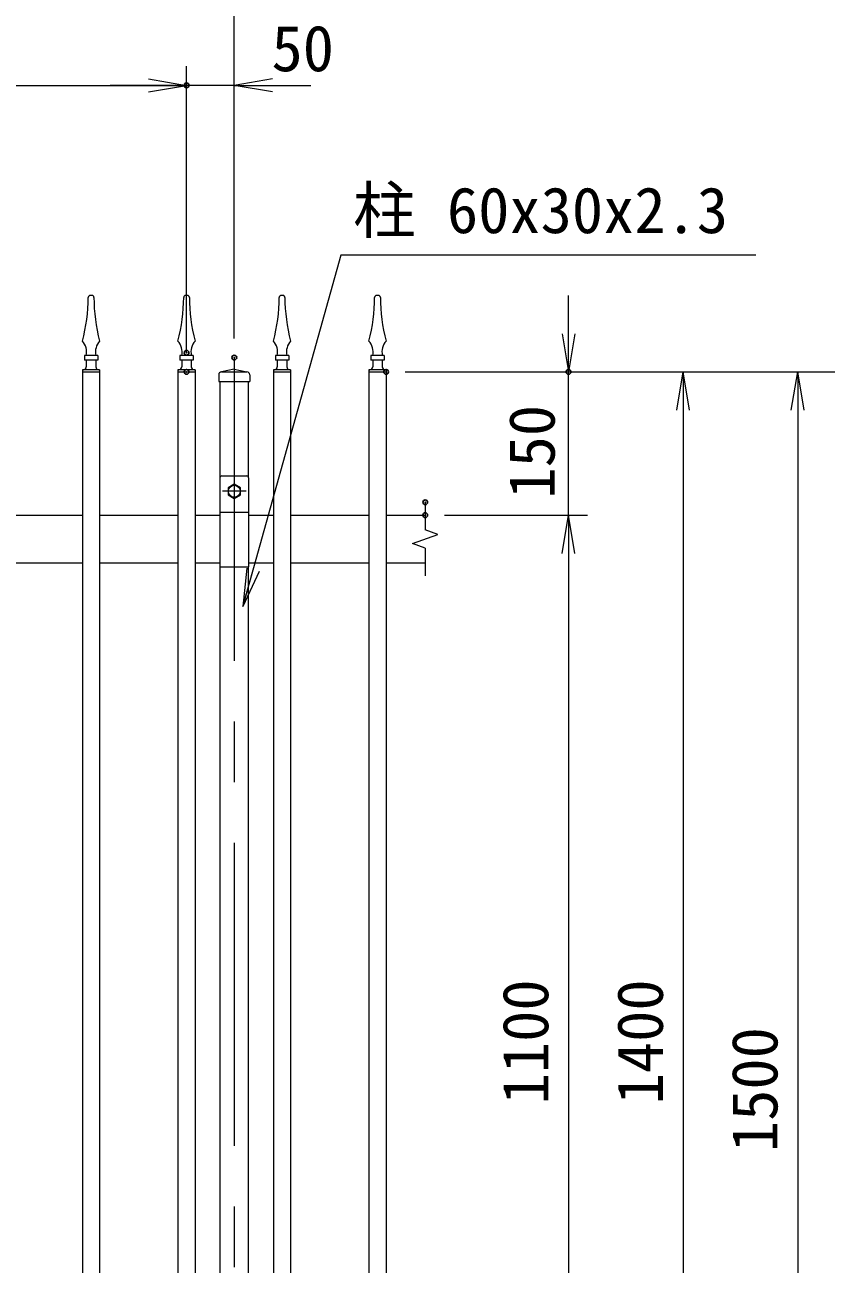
# Model space of a CAD drawing. Units: millimetres at full size. Extents: x -4200 to 4200, y -2970 to 2970.
# Drawn here: x -1502 to -663, y 435 to 1732 of the extents above; entities that cross this region are included whole.
import ezdxf
from ezdxf.enums import TextEntityAlignment as Align

# ---------------------------------------------------------------- set-up
doc = ezdxf.new("R2010")
doc.units = ezdxf.units.MM
doc.header["$LTSCALE"] = 10
doc.header["$PDMODE"] = 32
doc.header["$PDSIZE"] = 5
doc.linetypes.add('USER1', pattern=[50.8, 31.75, -6.35, 6.35, -6.35])
for name, color, linetype, lineweight in [('0-0_D-STR1', 1, 'Continuous', 18), ('0-1_D-BMK', 2, 'USER1', 13), ('0-5_D-STR3', 3, 'Continuous', 13), ('0-6_D-STR-DIM', 7, 'Continuous', 13), ('0-7_0', 7, 'Continuous', 18), ('0-A_D-STR-TXT', 7, 'Continuous', 13)]:
    doc.layers.add(name, color=color, linetype=linetype, lineweight=lineweight)
doc.layers.add('0-8_Defpoints', color=253, linetype='Continuous')
doc.styles.add('ＭＳ ゴシック', font='')
doc.styles.get('ＭＳ ゴシック').set_extended_font_data('MS Gothic')

# ---------------------------------------------------------------- blocks, each defined once
blk = doc.blocks.new('_Open')
at = {"layer": '0-7_0'}
blk.add_line((-10, 1.667), (0, 0), dxfattribs=at)
blk.add_lwpolyline([(-10, -1.667), (0, 0), (-10, 0)], dxfattribs=at)

msp = doc.modelspace()

# ---------------------------------------------------------------- linework, layer by layer
at = {"layer": '0-0_D-STR1'}
for p, q in [((-1431.97, 1448.9), (-1433.95, 1448.9)), ((-1331.97, 1448.9), (-1333.95, 1448.9)), ((-1231.97, 1448.9), (-1233.95, 1448.9)), ((-1131.97, 1448.9), (-1133.95, 1448.9)), ((-1425.96, 1381.2), (-1439.96, 1381.2)), ((-1437.96, 1381.2), (-1437.96, 1374.2)), ((-1427.96, 1381.2), (-1427.96, 1374.2)), ((-1425.96, 1386.2), (-1425.96, 1381.2)), ((-1325.96, 1381.2), (-1339.96, 1381.2)), ((-1337.96, 1381.2), (-1337.96, 1374.2)), ((-1327.96, 1381.2), (-1327.96, 1374.2)), ((-1325.96, 1386.2), (-1325.96, 1381.2)), ((-1225.96, 1381.2), (-1239.96, 1381.2)), ((-1237.96, 1381.2), (-1237.96, 1374.2)), ((-1227.96, 1381.2), (-1227.96, 1374.2)), ((-1225.96, 1386.2), (-1225.96, 1381.2)), ((-1125.96, 1381.2), (-1139.96, 1381.2)), ((-1137.96, 1381.2), (-1137.96, 1374.2)), ((-1127.96, 1381.2), (-1127.96, 1374.2)), ((-1125.96, 1386.2), (-1125.96, 1381.2)), ((-1423.95, 1371.2), (-1441.95, 1371.2)), ((-1441.95, 1368.9), (-1423.95, 1368.9)), ((-1423.95, 1371.2), (-1423.95, -31.1)), ((-1323.95, 1371.2), (-1341.95, 1371.2)), ((-1341.95, 1368.9), (-1323.95, 1368.9)), ((-1323.95, 1371.2), (-1323.95, -31.1)), ((-1299.2, 1365.9), (-1299.2, 1358.9)), ((-1282.95, 1371.9), (-1296.2, 1368.9)), ((-1296.2, 1368.9), (-1269.7, 1368.9)), ((-1282.95, 1371.9), (-1269.7, 1368.9)), ((-1266.7, 1365.9), (-1266.7, 1358.9)), ((-1223.95, 1371.2), (-1241.95, 1371.2)), ((-1241.95, 1368.9), (-1223.95, 1368.9)), ((-1223.95, 1371.2), (-1223.95, -31.1)), ((-1123.95, 1371.2), (-1141.95, 1371.2)), ((-1141.95, 1368.9), (-1123.95, 1368.9)), ((-1123.95, 1371.2), (-1123.95, -31.1)), ((-1299.2, 1358.9), (-1266.7, 1358.9)), ((-1297.95, 1358.9), (-1297.95, 1257.9)), ((-1267.95, 1257.9), (-1267.95, 1358.9)), ((-1523.95, 1218.9), (-1441.95, 1218.9)), ((-1423.95, 1218.9), (-1341.95, 1218.9)), ((-1323.95, 1218.9), (-1297.95, 1218.9)), ((-1267.95, 1218.9), (-1241.95, 1218.9)), ((-1223.95, 1218.9), (-1141.95, 1218.9)), ((-1123.95, 1218.9), (-1082.95, 1218.9)), ((-1523.95, 1168.9), (-1441.95, 1168.9)), ((-1423.95, 1168.9), (-1341.95, 1168.9)), ((-1323.95, 1168.9), (-1297.95, 1168.9)), ((-1267.95, 1168.9), (-1241.95, 1168.9)), ((-1223.95, 1168.9), (-1141.95, 1168.9)), ((-1123.95, 1168.9), (-1082.95, 1168.9)), ((-1297.95, 1164.7), (-1297.95, 207.9)), ((-1267.95, 207.9), (-1267.95, 1164.7))]:
    msp.add_line(p, q, dxfattribs=at)
for points in [[(-1425.96, 1386.2), (-1439.96, 1386.2), (-1439.96, 1381.2)], [(-1325.96, 1386.2), (-1339.96, 1386.2), (-1339.96, 1381.2)], [(-1225.96, 1386.2), (-1239.96, 1386.2), (-1239.96, 1381.2)], [(-1125.96, 1386.2), (-1139.96, 1386.2), (-1139.96, 1381.2)], [(-1441.95, 1371.2), (-1441.95, -31.1), (-1423.95, -31.1)], [(-1341.95, 1371.2), (-1341.95, -31.1), (-1323.95, -31.1)], [(-1241.95, 1371.2), (-1241.95, -31.1), (-1223.95, -31.1)], [(-1141.95, 1371.2), (-1141.95, -31.1), (-1123.95, -31.1)]]:
    msp.add_lwpolyline(points, dxfattribs=at)
for centre, radius, start, end in [((-1613.64, 1447.07), 177.69, 345.03689, 359.94714), ((-1433.95, 1446.9), 2, 90, 179.94746), ((-1431.97, 1446.9), 2, 0.05246, 90), ((-1252.27, 1447.07), 177.69, 180.05492, 194.96518), ((-1513.64, 1447.07), 177.69, 345.03689, 359.94714), ((-1333.95, 1446.9), 2, 90, 179.94746), ((-1331.97, 1446.9), 2, 0.05246, 90), ((-1152.27, 1447.07), 177.69, 180.05492, 194.96518), ((-1413.64, 1447.07), 177.69, 345.03689, 359.94714), ((-1233.95, 1446.9), 2, 90, 179.94746), ((-1231.97, 1446.9), 2, 0.05246, 90), ((-1052.27, 1447.07), 177.69, 180.05492, 194.96518), ((-1313.64, 1447.07), 177.69, 345.03689, 359.94714), ((-1133.95, 1446.9), 2, 90, 179.94746), ((-1131.97, 1446.9), 2, 0.05246, 90), ((-952.27, 1447.07), 177.69, 180.05492, 194.96518), ((-1454.7, 1389.74), 17.12, 348.08307, 41.97922), ((-1411.21, 1389.74), 17.12, 138.02229, 191.91701), ((-1354.7, 1389.74), 17.12, 348.08307, 41.97922), ((-1311.21, 1389.74), 17.12, 138.02229, 191.91701), ((-1254.7, 1389.74), 17.12, 348.08307, 41.97922), ((-1211.21, 1389.74), 17.12, 138.02229, 191.91701), ((-1154.7, 1389.74), 17.12, 348.08307, 41.97922), ((-1111.21, 1389.74), 17.12, 138.02229, 191.91701), ((-1440.96, 1374.2), 3, 270, 0), ((-1424.96, 1374.2), 3, 179.99992, 270), ((-1340.96, 1374.2), 3, 270, 0), ((-1324.96, 1374.2), 3, 179.99992, 270), ((-1296.2, 1365.9), 3, 90, 180), ((-1269.7, 1365.9), 3, 0, 90), ((-1240.96, 1374.2), 3, 270, 0), ((-1224.96, 1374.2), 3, 179.99992, 270), ((-1140.96, 1374.2), 3, 270, 0), ((-1124.96, 1374.2), 3, 179.99992, 270)]:
    msp.add_arc(centre, radius, start, end, dxfattribs=at)
at = {"layer": '0-1_D-BMK'}
for p, q in [((-1282.95, 1383.9), (-1282.95, -416.1)), ((-1282.95, 1253.9), (-1282.95, 1233.9)), ((-1270.45, 1243.9), (-1295.45, 1243.9))]:
    msp.add_line(p, q, dxfattribs=at)
at = {"layer": '0-5_D-STR3'}
for p, q in [((-1295.95, 1259.9), (-1269.95, 1259.9)), ((-1297.95, 1257.9), (-1297.95, 1164.7)), ((-1267.95, 1257.9), (-1267.95, 1164.7)), ((-1297.95, 1222.1), (-1267.95, 1222.1)), ((-1297.95, 1164.7), (-1267.95, 1164.7))]:
    msp.add_line(p, q, dxfattribs=at)
msp.add_lwpolyline([(-1276.45, 1247.66), (-1282.95, 1251.41), (-1289.45, 1247.66), (-1289.45, 1240.15), (-1282.95, 1236.4), (-1276.45, 1240.15)], close=True, dxfattribs=at)
msp.add_circle((-1282.95, 1243.9), 6.25, dxfattribs=at)
for centre, start, end in [((-1295.95, 1257.9), 90, 180), ((-1269.95, 1257.9), 0, 90)]:
    msp.add_arc(centre, 2, start, end, dxfattribs=at)
at = {"layer": '0-6_D-STR-DIM'}
for p, q in [((-1282.95, 1403.9), (-1282.95, 1808.9)), ((-1282.95, 1403.9), (-1282.95, 1808.9)), ((-1332.95, 1388.9), (-1332.95, 1688.9)), ((-1332.95, 1408.9), (-1332.95, 1688.9)), ((-1282.95, 1403.9), (-1282.95, 1688.9)), ((-3232.95, 1668.9), (-1332.95, 1668.9)), ((-1372.95, 1668.9), (-1412.95, 1668.9)), ((-1282.95, 1668.9), (-1332.95, 1668.9)), ((-1242.95, 1668.9), (-1202.95, 1668.9)), ((-932.95, 1408.9), (-932.95, 1448.9)), ((-1103.95, 1368.9), (-912.95, 1368.9)), ((-1103.95, 1368.9), (-792.95, 1368.9)), ((-1103.95, 1368.9), (-672.95, 1368.9)), ((-1103.95, 1368.9), (-552.95, 1368.9)), ((-932.95, 1218.9), (-932.95, 1368.9)), ((-812.95, 1368.9), (-812.95, -31.1)), ((-692.95, 1368.9), (-692.95, -131.1)), ((-1082.95, 1232.33), (-1082.95, 1203.52)), ((-1062.95, 1218.9), (-912.95, 1218.9)), ((-1062.95, 1218.9), (-912.95, 1218.9)), ((-932.95, 1218.9), (-932.95, 118.9)), ((-1096.17, 1189.09), (-1069.74, 1198.71)), ((-1069.74, 1198.71), (-1082.95, 1203.52)), ((-1082.95, 1184.28), (-1096.17, 1189.09)), ((-1082.95, 1184.28), (-1082.95, 1155.47)), ((-932.95, 1178.9), (-932.95, 1138.9))]:
    msp.add_line(p, q, dxfattribs=at)
at = {"layer": '0-8_Defpoints'}
for p in [(-1332.95, 1668.9), (-1332.95, 1388.9), (-1282.95, 1383.9), (-1332.95, 1368.9), (-1123.95, 1368.9), (-1123.95, 1368.9), (-932.95, 1368.9), (-1082.95, 1232.33), (-1082.95, 1218.9)]:
    msp.add_point(p, dxfattribs=at)
at = {"layer": '0-A_D-STR-TXT'}
msp.add_lwpolyline([(-736.63, 1491.03), (-1171.32, 1491.03), (-1273.52, 1125.02)], dxfattribs=at)

# ---------------------------------------------------------------- block references
at = {"layer": '0-6_D-STR-DIM', "xscale": 4, "yscale": 4}
msp.add_blockref('_Open', (-1332.95, 1668.9), dxfattribs=at)
msp.add_blockref('_Open', (-1332.95, 1668.9), dxfattribs=at)
for p, rotation in [((-1282.95, 1668.9), 180), ((-932.95, 1368.9), 270), ((-812.95, 1368.9), 90), ((-692.95, 1368.9), 90), ((-932.95, 1218.9), 90), ((-932.95, 1218.9), 90)]:
    msp.add_blockref('_Open', p, dxfattribs=dict(at, rotation=rotation))
at = {"layer": '0-A_D-STR-TXT', "xscale": 4, "yscale": 4, "rotation": 254.39815}
msp.add_blockref('_Open', (-1274.06, 1123.09), dxfattribs=at)

# ---------------------------------------------------------------- texts
at = {"layer": '0-6_D-STR-DIM', "style": 'ＭＳ ゴシック'}
msp.add_text('50', height=48.09, dxfattribs=at).set_placement((-1243.98, 1669.23), align=Align.BOTTOM_LEFT)
for s, p in [('150', (-932.96, 1236.19)), ('1100', (-939.7, 601.98)), ('1400', (-819.7, 601.98)), ('1500', (-699.7, 551.98))]:
    msp.add_text(s, height=48.09, rotation=90, dxfattribs=at).set_placement(p, align=Align.BOTTOM_LEFT)
at = {"layer": '0-A_D-STR-TXT', "style": 'ＭＳ ゴシック'}
msp.add_text('柱 60x30x2.3', height=48.09, dxfattribs=at).set_placement((-1158.6, 1499.74), align=Align.BOTTOM_LEFT)

doc.saveas('drawing.dxf')
